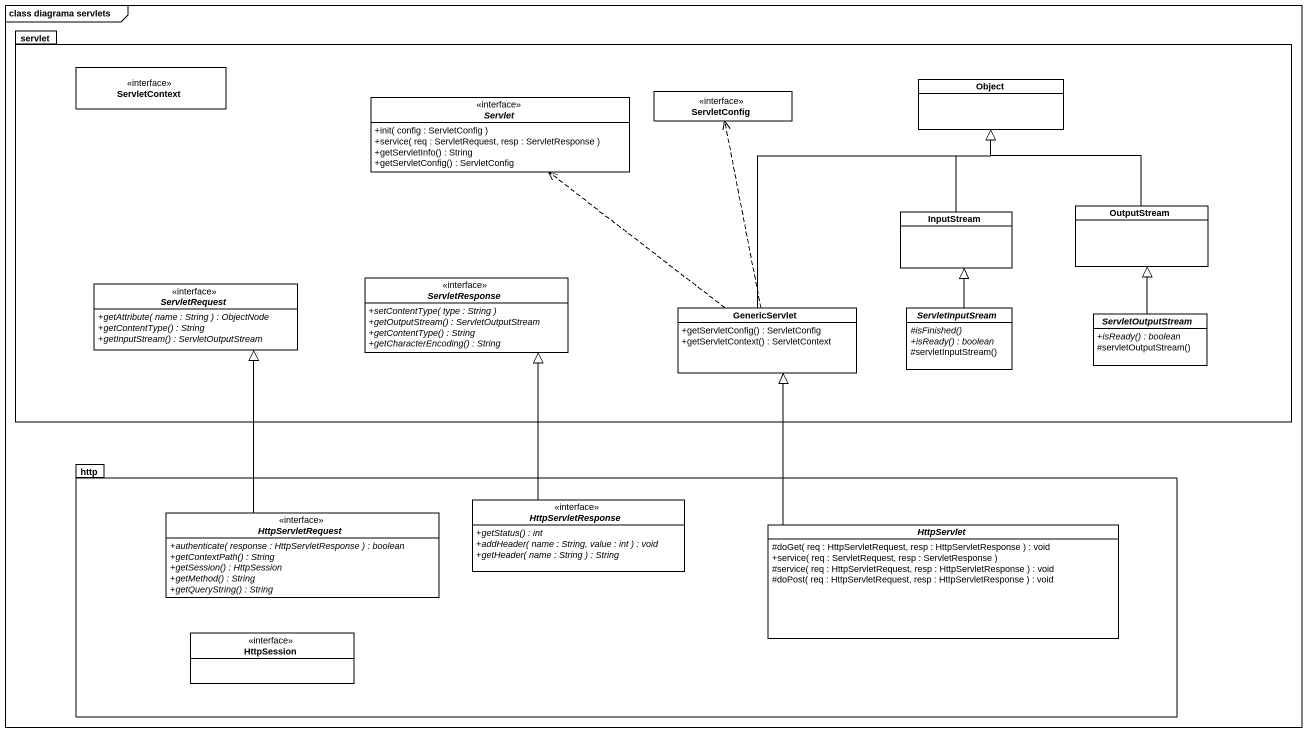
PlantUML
@startuml
mainframe class diagrama servlets
hide circle
hide empty members
skinparam classAttributeIconSize 0
package servlet {
  interface ServletContext
  class "Object" as Object_
  interface Servlet {
    +init( config : ServletConfig )
    +service( req : ServletRequest, resp : ServletResponse )
    +getServletInfo() : String
    +getServletConfig() : ServletConfig
  }
  interface ServletConfig
  class InputStream
  class OutputStream
  interface ServletResponse {
    {abstract} +setContentType( type : String )
    {abstract} +getOutputStream() : ServletOutputStream
    {abstract} +getContentType() : String
    {abstract} +getCharacterEncoding() : String
  }
  interface ServletRequest {
    {abstract} +getAttribute( name : String ) : ObjectNode
    {abstract} +getContentType() : String
    {abstract} +getInputStream() : ServletOutputStream
  }
  class GenericServlet {
    +getServletConfig() : ServletConfig
    +getServletContext() : ServletContext
  }
  abstract class ServletInputSream {
    {abstract} #isFinished()
    {abstract} +isReady() : boolean
    #servletInputStream()
  }
  abstract class ServletOutputStream {
    {abstract} +isReady() : boolean
    #servletOutputStream()
  }
}
package http {
  interface HttpServletResponse {
    {abstract} +getStatus() : int
    {abstract} +addHeader( name : String, value : int ) : void
    {abstract} +getHeader( name : String ) : String
  }
  interface HttpServletRequest {
    {abstract} +authenticate( response : HttpServletResponse ) : boolean
    {abstract} +getContextPath() : String
    {abstract} +getSession() : HttpSession
    {abstract} +getMethod() : String
    {abstract} +getQueryString() : String
  }
  abstract class HttpServlet {
    #doGet( req : HttpServletRequest, resp : HttpServletResponse ) : void
    +service( req : ServletRequest, resp : ServletResponse )
    #service( req : HttpServletRequest, resp : HttpServletResponse ) : void
    #doPost( req : HttpServletRequest, resp : HttpServletResponse ) : void
  }
  interface HttpSession
}
InputStream -up-|> Object_
OutputStream -up-|> Object_
GenericServlet -up-|> Object_
GenericServlet .up.> Servlet
GenericServlet .up.> ServletConfig
ServletInputSream -up-|> InputStream
ServletOutputStream -up-|> OutputStream
HttpServletResponse -up-|> ServletResponse
HttpServletRequest -up-|> ServletRequest
HttpServlet -up-|> GenericServlet
@enduml
